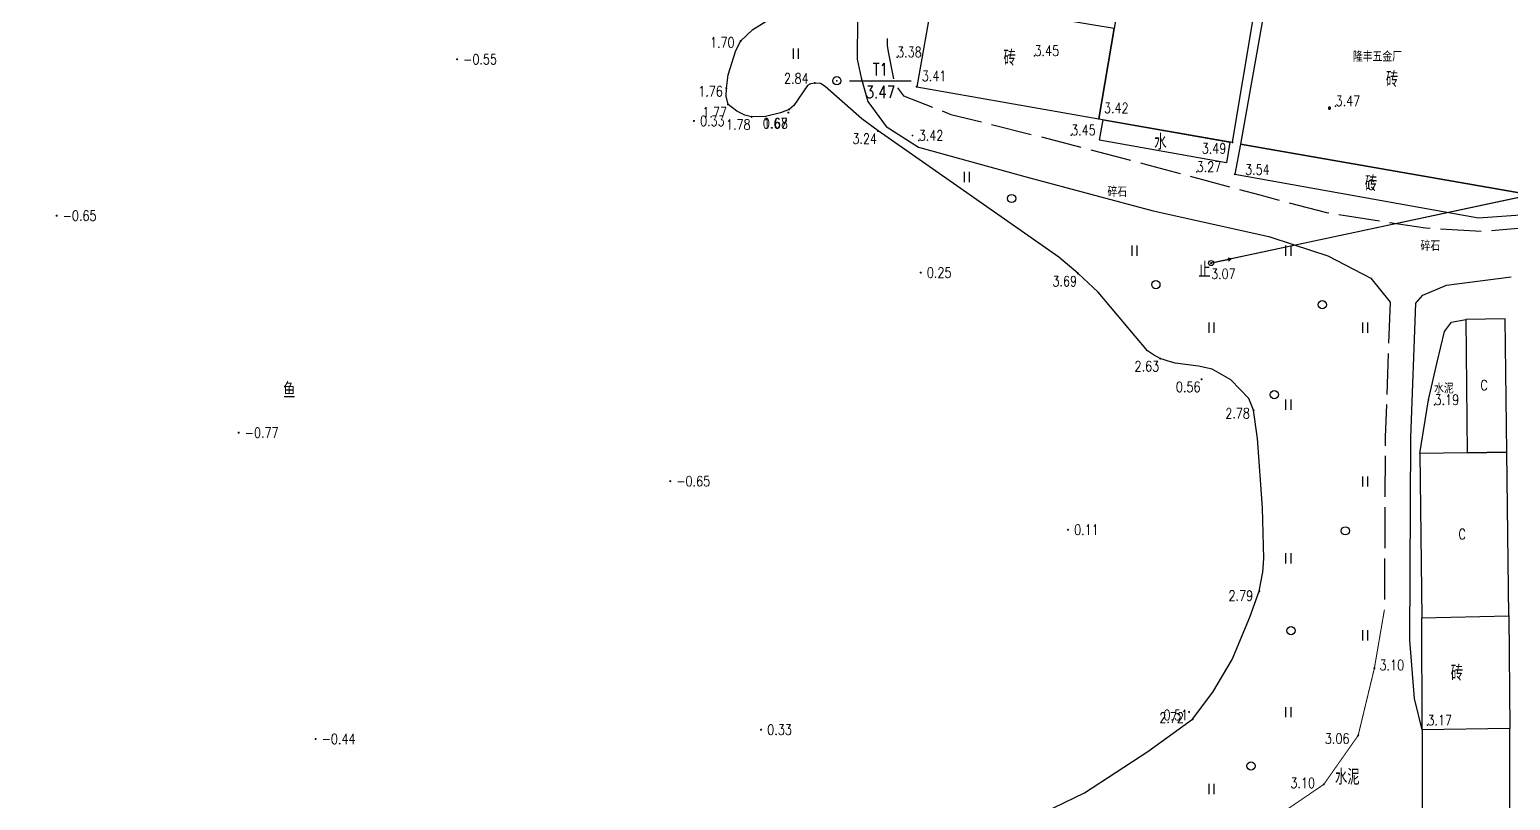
# Model space of a CAD drawing. Extents: x 500064 to 501389, y 2542464 to 2545400.
# Drawn here: x 501025.3 to 501169.7, y 2543071.1 to 2543146.3 of the extents above; entities that cross this region are included whole.
import ezdxf
from ezdxf.enums import TextEntityAlignment as Align

# ---------------------------------------------------------------- set-up
doc = ezdxf.new("R2010")
doc.units = 0
doc.header["$LTSCALE"] = 0.5
doc.linetypes.add('CENTER', pattern=[50.8, 31.75, -6.35, 6.35, -6.35])
doc.layers.get('0').update_dxf_attribs({"linetype": 'CONTINUOUS', "lineweight": 5})
doc.layers.add('GCD', color=8, linetype='CONTINUOUS')
doc.layers.add('地形图', color=8, linetype='CONTINUOUS')
doc.styles.add('HZ', font='romans.shx', dxfattribs={"width": 0.8, "bigfont": 'hztxt.shx'})
doc.linetypes.add('10421', pattern='A,2,[150,AAA.SHX,S=1,R=0,X=0,Y=1],1e-11', length=2)

# ---------------------------------------------------------------- blocks, each defined once
blk = doc.blocks.new('gc117')
blk.add_circle((0, 0), 0.8)
blk.add_point((0, 0))
blk = doc.blocks.new('GC200')
at = {"linetype": 'Continuous', "const_width": 0.2, "flags": 128}
blk.add_lwpolyline([(-0.1, 0, 1), (0.1, 0, 1)], format="xyb", close=True, dxfattribs=at)
blk = doc.blocks.new('gc170')
at = {"linetype": 'Continuous'}
blk.add_circle((0, 0), 0.5, dxfattribs=at)
blk = doc.blocks.new('gc013b')
at = {"linetype": 'Continuous'}
blk.add_line((0.5, 0), (4, 0), dxfattribs=at)
at = {"linetype": 'Continuous', "flags": 128}
blk.add_lwpolyline([(3.39, 0.35), (4, 0), (3.39, -0.35)], dxfattribs=at)
blk = doc.blocks.new('gc121')
for p, q in [((-0.5, -1), (-0.5, 1)), ((0.5, -1), (0.5, 1))]:
    blk.add_line(p, q)
blk = doc.blocks.new('gc122')
blk.add_circle((0, 0), 0.8)

msp = doc.modelspace()

# ---------------------------------------------------------------- linework, layer by layer
at = {"layer": '地形图', "linetype": 'Continuous'}
for p, q in [((501105.24, 2543141.32), (501111.24, 2543141.32)), ((501174.87, 2543130.85), (501142.44, 2543123.95))]:
    msp.add_line(p, q, dxfattribs=at)
at = {"layer": '地形图'}
for points in [[(501119.13, 2543188.67), (501116.83, 2543182.93), (501114.03, 2543175.92), (501111.25, 2543167.67), (501107.96, 2543156.51), (501107.92, 2543156.35), (501107.18, 2543153.67), (501106.01, 2543147.4), (501105.96, 2543143.42), (501106.36, 2543141.61), (501107.02, 2543139.29), (501108.81, 2543136.87), (501111.97, 2543134.84), (501122.67, 2543131.88), (501134.83, 2543128.63), (501146.12, 2543126.14), (501148.51, 2543125.35), (501151.88, 2543124.23), (501156.08, 2543122.06), (501157.96, 2543119.72)], [(501108.9, 2543145.45), (501108.9, 2543144.76), (501109.01, 2543144.15), (501109.52, 2543141.51)], [(501109.92, 2543140.62), (501110.49, 2543139.86), (501113.33, 2543138.74)], [(501152.04, 2543138.55), (501152.05, 2543138.55), (501152.06, 2543138.55), (501152.07, 2543138.55), (501152.08, 2543138.55), (501152.09, 2543138.56), (501152.1, 2543138.56), (501152.11, 2543138.57), (501152.11, 2543138.58), (501152.12, 2543138.59), (501152.12, 2543138.59), (501152.13, 2543138.6), (501152.13, 2543138.6), (501152.14, 2543138.61), (501152.14, 2543138.62), (501152.14, 2543138.64), (501152.14, 2543138.65), (501152.14, 2543138.66), (501152.14, 2543138.67), (501152.14, 2543138.68), (501152.13, 2543138.69), (501152.13, 2543138.69), (501152.13, 2543138.7), (501152.12, 2543138.7), (501152.11, 2543138.71), (501152.11, 2543138.72), (501152.1, 2543138.73), (501152.09, 2543138.73), (501152.09, 2543138.73), (501152.08, 2543138.74), (501152.07, 2543138.74), (501152.06, 2543138.74), (501152.05, 2543138.74), (501152.04, 2543138.75), (501152.03, 2543138.74), (501152.02, 2543138.74), (501152.01, 2543138.74), (501152, 2543138.74), (501151.99, 2543138.73), (501151.98, 2543138.73), (501151.97, 2543138.72), (501151.97, 2543138.71), (501151.96, 2543138.7), (501151.96, 2543138.7), (501151.95, 2543138.7), (501151.95, 2543138.69), (501151.95, 2543138.68), (501151.94, 2543138.67), (501151.94, 2543138.66), (501151.94, 2543138.65), (501151.94, 2543138.64), (501151.94, 2543138.62), (501151.95, 2543138.61), (501151.95, 2543138.6), (501151.95, 2543138.6), (501151.95, 2543138.6), (501151.96, 2543138.59), (501151.97, 2543138.58), (501151.97, 2543138.57), (501151.98, 2543138.56), (501151.99, 2543138.56), (501151.99, 2543138.56), (501152, 2543138.55), (501152.01, 2543138.55), (501152.02, 2543138.55), (501152.03, 2543138.55), (501152.04, 2543138.55)], [(501151.99, 2543138.56), (501152.12, 2543138.59), (501152.13, 2543138.6), (501151.95, 2543138.6), (501151.95, 2543138.6), (501152.14, 2543138.65), (501151.94, 2543138.65), (501152.13, 2543138.69), (501152.13, 2543138.7), (501151.95, 2543138.7), (501151.96, 2543138.7), (501152.09, 2543138.73)], [(501114.26, 2543138.38), (501115.12, 2543138.04), (501118.11, 2543137.3)], [(501119.08, 2543137.06), (501122.96, 2543136.09)], [(501123.94, 2543135.85), (501127.8, 2543134.84)], [(501128.77, 2543134.58), (501132.64, 2543133.57)], [(501133.61, 2543133.32), (501134.55, 2543133.07), (501137.47, 2543132.28)], [(501138.44, 2543132.02), (501142.3, 2543130.98)], [(501143.27, 2543130.72), (501145.26, 2543130.19), (501147.14, 2543129.69)], [(501148.1, 2543129.43), (501151.76, 2543128.46), (501151.97, 2543128.43)], [(501152.96, 2543128.28), (501156.92, 2543127.66)], [(501157.9, 2543127.51), (501161.4, 2543126.96), (501161.86, 2543126.94)], [(501162.86, 2543126.88), (501166.85, 2543126.66)], [(501167.85, 2543126.71), (501170.46, 2543126.94)], [(501161.07, 2543078.03), (501160.32, 2543081.06), (501159.89, 2543086.75), (501159.97, 2543106.5), (501160.46, 2543119.63), (501161.16, 2543120.41), (501163.45, 2543121.39), (501169.76, 2543122.21)], [(501157.96, 2543119.72), (501157.81, 2543115.72)], [(501160.84, 2543104.97), (501161.69, 2543110.21), (501162.53, 2543113.86), (501163.27, 2543116.85), (501163.95, 2543117.79), (501165.34, 2543118.04)], [(501157.78, 2543114.72), (501157.63, 2543110.73)], [(501157.59, 2543109.73), (501157.47, 2543106.55), (501157.47, 2543105.73)], [(501157.47, 2543104.73), (501157.45, 2543100.73)], [(501157.44, 2543099.73), (501157.43, 2543095.73)], [(501157.42, 2543094.73), (501157.4, 2543090.73)]]:
    msp.add_lwpolyline(points, dxfattribs=at)
at = {"layer": '地形图', "linetype": 'Continuous'}
for points in [[(501137.69, 2543185.05), (501134.82, 2543168.36), (501134.56, 2543166.88), (501133.07, 2543158.18), (501132.8, 2543156.65), (501131.3, 2543147.9), (501131.04, 2543146.4), (501129.55, 2543137.62), (501142.58, 2543135.32), (501145.57, 2543153.21), (501150.55, 2543182.84)], [(501143.36, 2543135.14), (501170.94, 2543130.34), (501174.16, 2543147.95), (501159.68, 2543150.2), (501146.46, 2543152.56)], [(501129.07, 2543146.74), (501113.32, 2543149.42), (501111.78, 2543140.74), (501129.55, 2543137.62), (501131.04, 2543146.4)], [(501170.94, 2543130.34), (501143.36, 2543135.14), (501142.81, 2543132.21), (501166.59, 2543127.96), (501170.66, 2543128.24)], [(501169.66, 2543054.04), (501169.62, 2543078.14), (501161.07, 2543078.03), (501161.06, 2543062.35), (501161.05, 2543053.58)]]:
    msp.add_lwpolyline(points, close=True, dxfattribs=at)
at = {"layer": '地形图', "linetype": '10421', "flags": 128}
msp.add_lwpolyline([(501105.78, 2543064.98), (501109.21, 2543065.68), (501112.46, 2543066.67), (501118.75, 2543068.25), (501124.26, 2543069.99), (501128.16, 2543071.86), (501134.33, 2543075.92), (501138.69, 2543079.05), (501140.65, 2543081.7), (501142.55, 2543084.88), (501144.26, 2543089), (501145.19, 2543091.54), (501145.54, 2543093.38), (501145.63, 2543094.73), (501145.52, 2543099.66), (501145.01, 2543106.44), (501144.63, 2543109.19), (501144.16, 2543110.33), (501142.41, 2543112.15), (501140.6, 2543113.19), (501139.26, 2543113.5), (501137, 2543113.78), (501136.2, 2543114.01), (501135.53, 2543114.23), (501134.88, 2543114.6), (501134.3, 2543114.99), (501129.48, 2543120.69), (501127.52, 2543122.52), (501125.63, 2543124.11), (501108.01, 2543136.42), (501106.44, 2543137.62), (501102.86, 2543140.77), (501102.39, 2543141.04), (501101.84, 2543141.1), (501101.42, 2543141.01), (501101.14, 2543140.85), (501099.8, 2543138.91), (501099.33, 2543138.52), (501098.51, 2543138.19), (501097.04, 2543137.84), (501095.68, 2543137.8), (501095, 2543137.98), (501094.24, 2543138.36), (501093.38, 2543139.01), (501093.19, 2543139.83), (501093.22, 2543140.59), (501093.39, 2543141.91), (501094.15, 2543144.28), (501094.62, 2543145.21), (501095.81, 2543146.33), (501099.05, 2543148.32), (501099.96, 2543149.04), (501100.45, 2543150.52), (501100.71, 2543152.12), (501100.71, 2543153.52), (501100.35, 2543155.19), (501099.77, 2543156.12), (501097.91, 2543157.08), (501089.44, 2543159.48), (501080.18, 2543162.47), (501071.85, 2543165.8), (501068.58, 2543166.93), (501066.49, 2543167.24), (501064.34, 2543167.3), (501060.6, 2543167.26), (501059.51, 2543167.12), (501058.85, 2543166.8), (501058.28, 2543165.95), (501057.76, 2543165.52), (501056.39, 2543165.03), (501053.2, 2543164.24), (501051.01, 2543163.9), (501049.74, 2543163.8), (501047.16, 2543164.18), (501041.97, 2543165.63), (501032.94, 2543168.76), (501030.23, 2543169.77), (501023.07, 2543172.81), (501020.41, 2543173.53), (501018.69, 2543173.82), (501016.64, 2543173.49), (501013.26, 2543172.54), (501006.53, 2543170.61), (501004.43, 2543169.57), (501002.15, 2543168.3), (500999.29, 2543165.96), (500997.34, 2543163.53), (500996.47, 2543161.72), (500995.78, 2543159.29), (500995.54, 2543157.41), (500995.53, 2543144.35), (500995.02, 2543140.98), (500994.33, 2543138.02), (500992.22, 2543131.52), (500991.69, 2543130.28), (500991.05, 2543129.32), (500990.05, 2543128.86), (500988.22, 2543128.5), (500987.9, 2543128.19), (500987.75, 2543127.92), (500987.73, 2543127.46), (500987.77, 2543126.94), (500990.82, 2543119.5), (500992.04, 2543116.84), (500994.15, 2543112.58), (500995.51, 2543110.31), (500996.5, 2543109.19), (501000.56, 2543105.56), (501001.66, 2543104.2), (501002.29, 2543102.95), (501003.11, 2543100.88), (501004.3, 2543091.76), (501005.37, 2543086.78), (501005.9, 2543084.83), (501008.87, 2543076.68), (501009.84, 2543074.73), (501011.51, 2543071.6), (501012.23, 2543069.83), (501012.62, 2543068.54), (501014.16, 2543061.75), (501014.46, 2543061.37), (501014.78, 2543061.14), (501015.02, 2543061.11), (501015.33, 2543061.13), (501016.23, 2543061.65), (501016.93, 2543061.68), (501017.2, 2543061.54), (501017.43, 2543061.34), (501018.28, 2543058.52), (501019.3, 2543055.76), (501020.28, 2543054.02), (501021.44, 2543053.16), (501025.45, 2543051.1), (501028.51, 2543049.92), (501031.84, 2543049.05), (501034.93, 2543048.33), (501037.46, 2543048.01), (501040.83, 2543047.95), (501044.8, 2543048.51), (501065.58, 2543054.44), (501069.17, 2543055.4), (501072.8, 2543056.56), (501074.39, 2543057.32), (501075.55, 2543058.1), (501077.26, 2543059.56), (501078.21, 2543060.23), (501079.03, 2543060.73), (501079.81, 2543061.07), (501081, 2543061.47), (501083.82, 2543062.17)], close=True, dxfattribs=at)
at = {"layer": '地形图', "linetype": '10421'}
msp.add_lwpolyline([(501141.98, 2543133.31), (501129.62, 2543135.52), (501129.98, 2543137.51), (501142.33, 2543135.33), (501141.98, 2543133.31)], dxfattribs=at)
at = {"layer": '地形图', "linetype": 'Continuous', "flags": 128}
msp.add_lwpolyline([(501176.6, 2543131.22), (501140.49, 2543123.54)], dxfattribs=at)
at = {"layer": '地形图'}
for points in [[(501169.35, 2543105.09), (501169.18, 2543118.09), (501165.34, 2543118.04), (501165.46, 2543105.04)], [(501169.35, 2543105.09), (501165.46, 2543105.04), (501160.84, 2543104.97), (501161.04, 2543088.95), (501169.55, 2543089.12)]]:
    msp.add_lwpolyline(points, close=True, dxfattribs=at)
at = {"layer": '地形图', "linetype": 'Continuous', "const_width": 0.1, "flags": 128}
msp.add_lwpolyline([(501051.85, 2543009.92), (501056.15, 2543010.4), (501059.02, 2543012.87), (501060.53, 2543014.81), (501060.97, 2543016.56), (501061.22, 2543018.17), (501061.65, 2543024.08), (501061.97, 2543026.12), (501062.66, 2543028.79), (501063.84, 2543031.92), (501065.81, 2543034.72), (501068.88, 2543037.85), (501072.35, 2543040.49), (501076.04, 2543042.61), (501093.69, 2543048.17), (501114.69, 2543054.19), (501127.17, 2543058.94), (501146.52, 2543069.32), (501151.48, 2543072.69), (501154.84, 2543077.47), (501156.42, 2543084.03), (501157.4, 2543089.73)], dxfattribs=at)
at = {"layer": '地形图', "linetype": 'Continuous', "flags": 128}
msp.add_lwpolyline([(501161.07, 2543078.03), (501161.04, 2543088.95), (501169.55, 2543089.12), (501169.62, 2543078.14)], close=True, dxfattribs=at)
at = {"layer": '地形图', "linetype": 'CENTER'}
for p in [(501109.87, 2543143.62, 3.38), (501123.27, 2543143.75, 3.45), (501152.64, 2543138.85, 3.47), (501126.84, 2543136.01, 3.45), (501111.98, 2543135.49, 3.42), (501139.09, 2543132.43, 3.27), (501162.29, 2543109.71, 3.19), (501161.59, 2543078.46, 3.17)]:
    msp.add_point(p, dxfattribs=at)
at = {"layer": '地形图', "ltscale": 10}
for p in [(501111.38, 2543135.99), (501161.69, 2543110.21), (501169.55, 2543089.12), (501161.07, 2543078.03)]:
    msp.add_point(p, dxfattribs=at)

# ---------------------------------------------------------------- block references
at = {"layer": '地形图', "linetype": 'Continuous'}
ref = msp.add_blockref('GC200', (501094.62, 2543145.21, 1.7), dxfattribs=dict(at, xscale=0.5, yscale=0.5, zscale=0.5))
ref.add_attrib('height', '1.70', dxfattribs={"layer": 'GCD', "linetype": 'Continuous', "height": 1, "style": 'HZ', "width": 0.8}).set_placement((501091.62, 2543145.06, 1.7), align=Align.MIDDLE_LEFT)
at = {"layer": '地形图', "linetype": 'Continuous', "xscale": 0.5, "yscale": 0.5}
for name, p in [('gc121', (501100.01, 2543143.96)), ('gc117', (501103.99, 2543141.32, 3.47)), ('gc121', (501116.68, 2543131.94)), ('gc122', (501121.05, 2543129.84)), ('gc121', (501133.04, 2543124.74)), ('gc121', (501148.04, 2543124.74)), ('gc170', (501140.49, 2543123.54)), ('gc122', (501135.11, 2543121.44)), ('gc122', (501151.35, 2543119.48)), ('gc121', (501140.54, 2543117.24)), ('gc121', (501155.54, 2543117.24)), ('gc122', (501146.66, 2543110.71)), ('gc121', (501148.04, 2543109.74)), ('gc121', (501155.54, 2543102.24)), ('gc122', (501153.58, 2543097.42)), ('gc121', (501148.04, 2543094.74)), ('gc122', (501148.29, 2543087.69)), ('gc121', (501155.54, 2543087.24)), ('gc121', (501148.04, 2543079.74)), ('gc122', (501144.38, 2543074.5)), ('gc121', (501140.54, 2543072.24))]:
    msp.add_blockref(name, p, dxfattribs=at)
at = {"layer": '地形图', "linetype": 'Continuous'}
ref = msp.add_blockref('GC200', (501066.95, 2543143.41, -0.55), dxfattribs=dict(at, xscale=0.5, yscale=0.5, zscale=0.5))
ref.add_attrib('height', '-0.55', dxfattribs={"layer": 'GCD', "linetype": 'Continuous', "height": 1, "style": 'HZ', "width": 0.8}).set_placement((501067.55, 2543143.41, -0.55), align=Align.MIDDLE_LEFT)
ref = msp.add_blockref('GC200', (501101.84, 2543141.1, 2.83), dxfattribs=dict(at, xscale=0.5, yscale=0.5, zscale=0.5))
ref.add_attrib('height', '2.84', dxfattribs={"layer": 'GCD', "linetype": 'Continuous', "height": 1, "style": 'HZ', "width": 0.8}).set_placement((501098.84, 2543141.55, 2.84), align=Align.MIDDLE_LEFT)
ref = msp.add_blockref('GC200', (501111.78, 2543140.74, 3.41), dxfattribs=dict(at, xscale=0.5, yscale=0.5, zscale=0.5))
ref.add_attrib('height', '3.41', dxfattribs={"layer": 'GCD', "linetype": 'Continuous', "height": 1, "style": 'HZ', "width": 0.8}).set_placement((501112.28, 2543141.79, 3.41), align=Align.MIDDLE_LEFT)
ref = msp.add_blockref('GC200', (501093.22, 2543140.59, 1.76), dxfattribs=dict(at, xscale=0.5, yscale=0.5, zscale=0.5))
ref.add_attrib('height', '1.76', dxfattribs={"layer": 'GCD', "linetype": 'Continuous', "height": 1, "style": 'HZ', "width": 0.8}).set_placement((501090.47, 2543140.29, 1.76), align=Align.MIDDLE_LEFT)
ref = msp.add_blockref('GC200', (501093.38, 2543139.01, 1.77), dxfattribs=dict(at, xscale=0.5, yscale=0.5, zscale=0.5))
ref.add_attrib('height', '1.77', dxfattribs={"layer": 'GCD', "linetype": 'Continuous', "height": 1, "style": 'HZ', "width": 0.8}).set_placement((501090.88, 2543138.26, 1.77), align=Align.MIDDLE_LEFT)
ref = msp.add_blockref('GC200', (501099.33, 2543138.52, 1.68), dxfattribs=dict(at, xscale=0.5, yscale=0.5, zscale=0.5))
ref.add_attrib('height', '1.68', dxfattribs={"layer": 'GCD', "linetype": 'Continuous', "height": 1, "style": 'HZ', "width": 0.8}).set_placement((501096.83, 2543137.17, 1.68), align=Align.MIDDLE_LEFT)
ref = msp.add_blockref('GC200', (501129.55, 2543137.62, 3.42), dxfattribs=dict(at, xscale=0.5, yscale=0.5, zscale=0.5))
ref.add_attrib('height', '3.42', dxfattribs={"layer": 'GCD', "linetype": 'Continuous', "height": 1, "style": 'HZ', "width": 0.8}).set_placement((501130.05, 2543138.67, 3.42), align=Align.MIDDLE_LEFT)
ref = msp.add_blockref('GC200', (501090.05, 2543137.4, 0.33), dxfattribs=dict(at, xscale=0.5, yscale=0.5, zscale=0.5))
ref.add_attrib('height', '0.33', dxfattribs={"layer": 'GCD', "linetype": 'Continuous', "height": 1, "style": 'HZ', "width": 0.8}).set_placement((501090.65, 2543137.4, 0.33), align=Align.MIDDLE_LEFT)
ref = msp.add_blockref('GC200', (501095.68, 2543137.8, 1.78), dxfattribs=dict(at, xscale=0.5, yscale=0.5, zscale=0.5))
ref.add_attrib('height', '1.78', dxfattribs={"layer": 'GCD', "linetype": 'Continuous', "height": 1, "style": 'HZ', "width": 0.8}).set_placement((501093.18, 2543137.05, 1.78), align=Align.MIDDLE_LEFT)
ref = msp.add_blockref('GC200', (501099.27, 2543138.22, 0.67), dxfattribs=dict(at, xscale=0.5, yscale=0.5, zscale=0.5))
ref.add_attrib('height', '0.67', dxfattribs={"layer": 'GCD', "linetype": 'Continuous', "height": 1, "style": 'HZ', "width": 0.8}).set_placement((501096.77, 2543137.17, 0.67), align=Align.MIDDLE_LEFT)
ref = msp.add_blockref('GC200', (501108.01, 2543136.42, 3.24), dxfattribs=dict(at, xscale=0.5, yscale=0.5, zscale=0.5))
ref.add_attrib('height', '3.24', dxfattribs={"layer": 'GCD', "linetype": 'Continuous', "height": 1, "style": 'HZ', "width": 0.8}).set_placement((501105.51, 2543135.67, 3.24), align=Align.MIDDLE_LEFT)
ref = msp.add_blockref('GC200', (501142.58, 2543135.32, 3.49), dxfattribs=dict(at, xscale=0.5, yscale=0.5, zscale=0.5))
ref.add_attrib('height', '3.49', dxfattribs={"layer": 'GCD', "linetype": 'Continuous', "height": 1, "style": 'HZ', "width": 0.8}).set_placement((501139.58, 2543134.72, 3.49), align=Align.MIDDLE_LEFT)
ref = msp.add_blockref('GC200', (501142.81, 2543132.21, 3.54), dxfattribs=dict(at, xscale=0.5, yscale=0.5, zscale=0.5))
ref.add_attrib('height', '3.54', dxfattribs={"layer": 'GCD', "linetype": 'Continuous', "height": 1, "style": 'HZ', "width": 0.8}).set_placement((501143.81, 2543132.66, 3.54), align=Align.MIDDLE_LEFT)
ref = msp.add_blockref('GC200', (501027.89, 2543128.16, -0.65), dxfattribs=dict(at, xscale=0.5, yscale=0.5, zscale=0.5))
ref.add_attrib('height', '-0.65', dxfattribs={"layer": 'GCD', "linetype": 'Continuous', "height": 1, "style": 'HZ', "width": 0.8}).set_placement((501028.49, 2543128.16, -0.65), align=Align.MIDDLE_LEFT)
ref = msp.add_blockref('GC200', (501112.17, 2543122.61, 0.25), dxfattribs=dict(at, xscale=0.5, yscale=0.5, zscale=0.5))
ref.add_attrib('height', '0.25', dxfattribs={"layer": 'GCD', "linetype": 'Continuous', "height": 1, "style": 'HZ', "width": 0.8}).set_placement((501112.77, 2543122.61, 0.25), align=Align.MIDDLE_LEFT)
ref = msp.add_blockref('GC200', (501140.49, 2543123.54, 3.07), dxfattribs=dict(at, xscale=0.5, yscale=0.5, zscale=0.5))
ref.add_attrib('height', '3.07', dxfattribs={"layer": 'GCD', "linetype": 'Continuous', "height": 1, "style": 'HZ', "width": 0.8}).set_placement((501140.49, 2543122.49, 3.07), align=Align.MIDDLE_LEFT)
at = {"layer": '地形图', "linetype": 'Continuous', "xscale": 0.4999999999776556, "yscale": 0.5, "rotation": 12.00043412632873}
msp.add_blockref('gc013b', (501140.49, 2543123.54), dxfattribs=at)
at = {"layer": '地形图', "linetype": 'Continuous'}
ref = msp.add_blockref('GC200', (501127.52, 2543122.52, 3.69), dxfattribs=dict(at, xscale=0.5, yscale=0.5, zscale=0.5))
ref.add_attrib('height', '3.69', dxfattribs={"layer": 'GCD', "linetype": 'Continuous', "height": 1, "style": 'HZ', "width": 0.8}).set_placement((501125.02, 2543121.77, 3.69), align=Align.MIDDLE_LEFT)
ref = msp.add_blockref('GC200', (501135.53, 2543114.23, 2.62), dxfattribs=dict(at, xscale=0.5, yscale=0.5, zscale=0.5))
ref.add_attrib('height', '2.63', dxfattribs={"layer": 'GCD', "linetype": 'Continuous', "height": 1, "style": 'HZ', "width": 0.8}).set_placement((501133.03, 2543113.48, 2.63), align=Align.MIDDLE_LEFT)
ref = msp.add_blockref('GC200', (501139.56, 2543112.21, 0.56), dxfattribs=dict(at, xscale=0.5, yscale=0.5, zscale=0.5))
ref.add_attrib('height', '0.56', dxfattribs={"layer": 'GCD', "linetype": 'Continuous', "height": 1, "style": 'HZ', "width": 0.8}).set_placement((501137.06, 2543111.46, 0.56), align=Align.MIDDLE_LEFT)
ref = msp.add_blockref('GC200', (501144.63, 2543109.19, 2.78), dxfattribs=dict(at, xscale=0.5, yscale=0.5, zscale=0.5))
ref.add_attrib('height', '2.78', dxfattribs={"layer": 'GCD', "linetype": 'Continuous', "height": 1, "style": 'HZ', "width": 0.8}).set_placement((501141.88, 2543108.89, 2.78), align=Align.MIDDLE_LEFT)
ref = msp.add_blockref('GC200', (501045.65, 2543107, -0.77), dxfattribs=dict(at, xscale=0.5, yscale=0.5, zscale=0.5))
ref.add_attrib('height', '-0.77', dxfattribs={"layer": 'GCD', "linetype": 'Continuous', "height": 1, "style": 'HZ', "width": 0.8}).set_placement((501046.25, 2543107, -0.77), align=Align.MIDDLE_LEFT)
ref = msp.add_blockref('GC200', (501087.74, 2543102.27, -0.65), dxfattribs=dict(at, xscale=0.5, yscale=0.5, zscale=0.5))
ref.add_attrib('height', '-0.65', dxfattribs={"layer": 'GCD', "linetype": 'Continuous', "height": 1, "style": 'HZ', "width": 0.8}).set_placement((501088.34, 2543102.27, -0.65), align=Align.MIDDLE_LEFT)
ref = msp.add_blockref('GC200', (501126.54, 2543097.53, 0.11), dxfattribs=dict(at, xscale=0.5, yscale=0.5, zscale=0.5))
ref.add_attrib('height', '0.11', dxfattribs={"layer": 'GCD', "linetype": 'Continuous', "height": 1, "style": 'HZ', "width": 0.8}).set_placement((501127.14, 2543097.53, 0.11), align=Align.MIDDLE_LEFT)
ref = msp.add_blockref('GC200', (501145.19, 2543091.54, 2.79), dxfattribs=dict(at, xscale=0.5, yscale=0.5, zscale=0.5))
ref.add_attrib('height', '2.79', dxfattribs={"layer": 'GCD', "linetype": 'Continuous', "height": 1, "style": 'HZ', "width": 0.8}).set_placement((501142.19, 2543091.1, 2.79), align=Align.MIDDLE_LEFT)
ref = msp.add_blockref('GC200', (501156.42, 2543084.03, 3.1), dxfattribs=dict(at, xscale=0.5, yscale=0.5, zscale=0.5))
ref.add_attrib('height', '3.10', dxfattribs={"layer": 'GCD', "linetype": 'Continuous', "height": 1, "style": 'HZ', "width": 0.8}).set_placement((501156.92, 2543084.33, 3.1), align=Align.MIDDLE_LEFT)
ref = msp.add_blockref('GC200', (501138.69, 2543079.05, 2.72), dxfattribs=dict(at, xscale=0.5, yscale=0.5, zscale=0.5))
ref.add_attrib('height', '2.72', dxfattribs={"layer": 'GCD', "linetype": 'Continuous', "height": 1, "style": 'HZ', "width": 0.8}).set_placement((501135.44, 2543079.2, 2.72), align=Align.MIDDLE_LEFT)
ref = msp.add_blockref('GC200', (501138.35, 2543079.76, 0.51), dxfattribs=dict(at, xscale=0.5, yscale=0.5, zscale=0.5))
ref.add_attrib('height', '0.51', dxfattribs={"layer": 'GCD', "linetype": 'Continuous', "height": 1, "style": 'HZ', "width": 0.8}).set_placement((501135.85, 2543079.46, 0.51), align=Align.MIDDLE_LEFT)
ref = msp.add_blockref('GC200', (501096.6, 2543078.03, 0.33), dxfattribs=dict(at, xscale=0.5, yscale=0.5, zscale=0.5))
ref.add_attrib('height', '0.33', dxfattribs={"layer": 'GCD', "linetype": 'Continuous', "height": 1, "style": 'HZ', "width": 0.8}).set_placement((501097.2, 2543078.03, 0.33), align=Align.MIDDLE_LEFT)
ref = msp.add_blockref('GC200', (501053.15, 2543077.13, -0.44), dxfattribs=dict(at, xscale=0.5, yscale=0.5, zscale=0.5))
ref.add_attrib('height', '-0.44', dxfattribs={"layer": 'GCD', "linetype": 'Continuous', "height": 1, "style": 'HZ', "width": 0.8}).set_placement((501053.75, 2543077.13, -0.44), align=Align.MIDDLE_LEFT)
ref = msp.add_blockref('GC200', (501154.84, 2543077.47, 3.06), dxfattribs=dict(at, xscale=0.5, yscale=0.5, zscale=0.5))
ref.add_attrib('height', '3.06', dxfattribs={"layer": 'GCD', "linetype": 'Continuous', "height": 1, "style": 'HZ', "width": 0.8}).set_placement((501151.59, 2543077.17, 3.06), align=Align.MIDDLE_LEFT)
ref = msp.add_blockref('GC200', (501151.48, 2543072.69, 3.1), dxfattribs=dict(at, xscale=0.5, yscale=0.5, zscale=0.5))
ref.add_attrib('height', '3.10', dxfattribs={"layer": 'GCD', "linetype": 'Continuous', "height": 1, "style": 'HZ', "width": 0.8}).set_placement((501148.23, 2543072.84, 3.1), align=Align.MIDDLE_LEFT)

# ---------------------------------------------------------------- texts
at = {"layer": '地形图', "ltscale": 10, "style": 'HZ', "width": 0.8}
for s, p in [('3.38', (501109.87, 2543143.62)), ('3.45', (501123.27, 2543143.75)), ('隆丰五金厂', (501154.32, 2543143.19)), ('3.47', (501152.64, 2543138.85)), ('3.42', (501111.98, 2543135.49)), ('3.45', (501126.84, 2543136.01)), ('3.27', (501139.09, 2543132.43)), ('C', (501155.74, 2543130.67)), ('碎石', (501130.38, 2543129.99)), ('碎石', (501160.92, 2543124.73)), ('水泥', (501162.24, 2543110.82)), ('C', (501166.76, 2543111.13)), ('3.19', (501162.29, 2543109.71)), ('C', (501164.62, 2543096.61)), ('3.17', (501161.59, 2543078.46))]:
    msp.add_text(s, height=1, dxfattribs=at).set_placement(p)
at = {"layer": '地形图', "linetype": 'Continuous', "style": 'HZ', "width": 0.8}
for p in [(501121.44, 2543143.54), (501158.75, 2543141.46), (501156.7, 2543131.3), (501165.07, 2543083.56)]:
    msp.add_text('砖', height=1.5, dxfattribs=at).set_placement(p, align=Align.MIDDLE_RIGHT)
for s, height, p in [('T1', 1.2, (501108.24, 2543142.42)), ('3.47', 1.2, (501108.24, 2543140.22)), ('止', 1.5, (501139.85, 2543122.96)), ('水泥', 1.5, (501153.78, 2543073.49))]:
    msp.add_text(s, height=height, dxfattribs=at).set_placement(p, align=Align.MIDDLE)
at = {"layer": '地形图', "linetype": '10421', "style": 'HZ', "width": 0.8}
for s, p in [('水', (501135.55, 2543135.42)), ('鱼', (501050.58, 2543111.21))]:
    msp.add_text(s, height=1.5, dxfattribs=at).set_placement(p, align=Align.MIDDLE)

doc.saveas('drawing.dxf')
